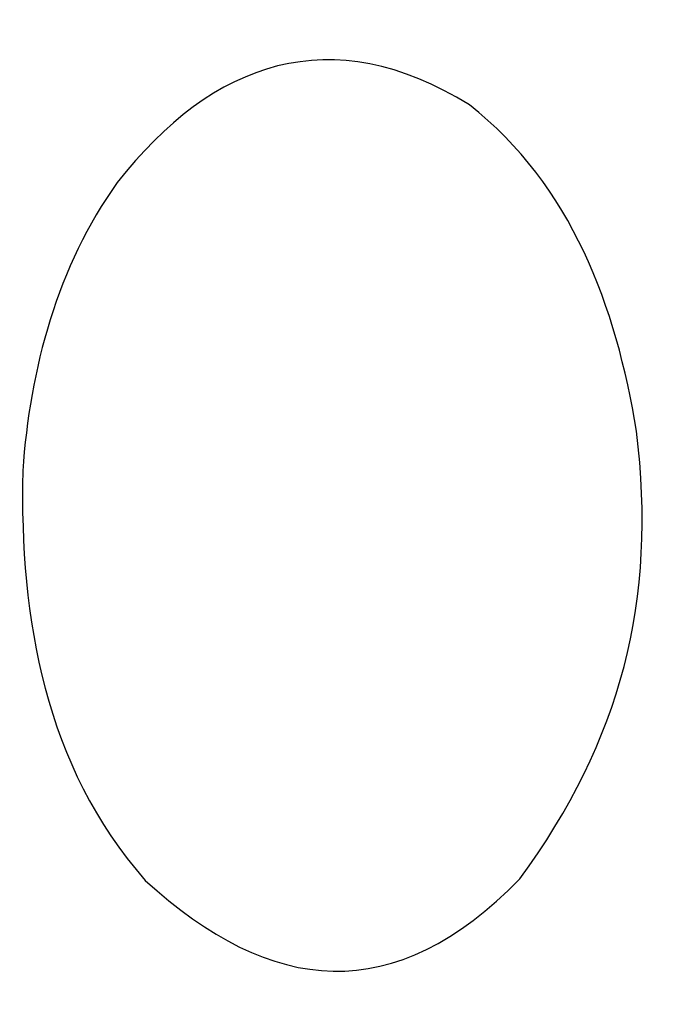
# Model space of a CAD drawing. Header units: centimetres. Extents: x -1.88 to 3.05, y -1.6 to 6.03.
import ezdxf

# ---------------------------------------------------------------- set-up
doc = ezdxf.new("R2010")
doc.units = ezdxf.units.CM
doc.header["$MEASUREMENT"] = 0
doc.layers.add('Layer 1', color=7, linetype='Continuous')

msp = doc.modelspace()

# ---------------------------------------------------------------- linework, layer by layer
at = {"layer": 'Layer 1', "color": 55}
msp.add_open_spline([(-0.90925, -0.62109), (-1.68552, 0.26809), (-1.87889, 1.39559), (-1.85605, 2.546), (-1.85605, 2.546), (-1.80067, 3.33235), (-1.58938, 4.13099), (-1.12489, 4.77554), (-1.12489, 4.77554), (-0.38912, 5.72041), (0.53679, 6.03482), (1.59665, 5.37618), (1.59665, 5.37618), (2.38695, 4.75602), (2.73175, 3.81581), (2.88786, 2.85317), (2.88786, 2.85317), (3.04836, 1.54211), (2.77154, 0.46679), (1.98633, -0.60881), (1.98633, -0.60881), (1.02156, -1.60197), (0.07043, -1.51639), (-0.90925, -0.62109)], degree=3, knots=[0, 0, 0, 0, 0.1428571, 0.1428571, 0.1428571, 0.1428571, 0.2857143, 0.2857143, 0.2857143, 0.2857143, 0.4285714, 0.4285714, 0.4285714, 0.4285714, 0.5714286, 0.5714286, 0.5714286, 0.5714286, 0.7142857, 0.7142857, 0.7142857, 0.7142857, 1, 1, 1, 1], dxfattribs=at)

doc.saveas('drawing.dxf')
